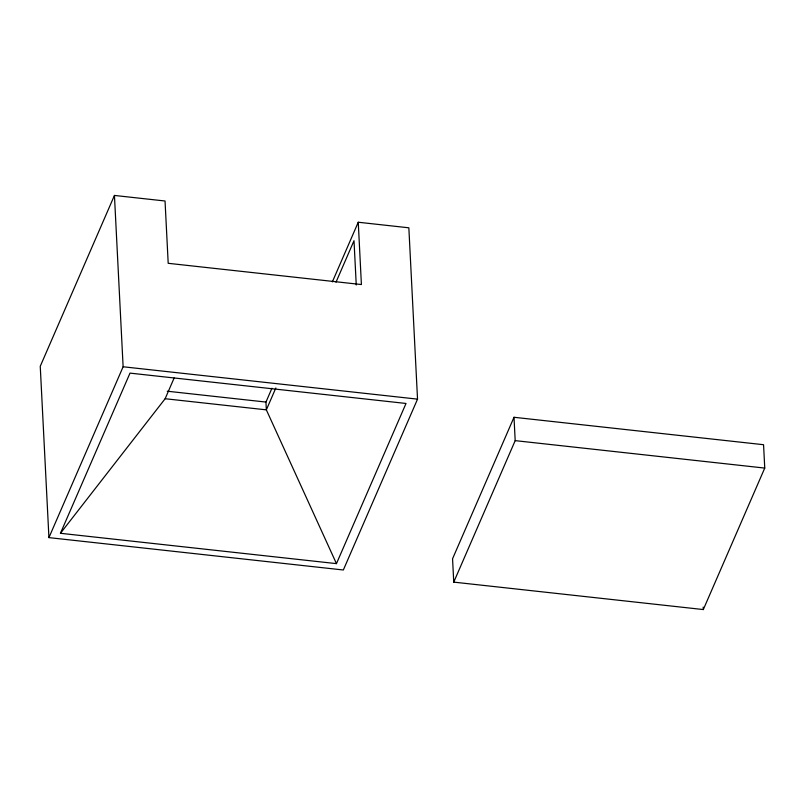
<?xml version="1.0" encoding="UTF-8"?>
<svg xmlns="http://www.w3.org/2000/svg" width="805" height="805" viewBox="0 0 805 805"><rect width="100%" height="100%" fill="white"/><g stroke="black" fill="none" stroke-linecap="round" stroke-linejoin="round"><path stroke-width="1.21" d="M358.255 222.24L361.405 284.547L168.195 263.305L165.045 200.998L114.441 195.444L40.25 366.285L48.934 537.619L343.343 569.99L417.533 399.139L408.849 227.805L358.255 222.24L332.354 281.871M48.934 537.619L123.125 366.768L114.441 195.444M60.445 533.292L130.007 373.118L406.012 403.466L336.46 563.631L60.445 533.292L165.146 398.727L174.142 377.998M336.46 563.631L266.344 409.856L265.952 402.067L271.949 388.241M275.853 387.97L266.344 409.856L165.146 398.727M335.997 282.193L354.009 240.705L356.253 284.98M514.003 417.282L452.561 558.761L453.748 582.126L703.308 609.556L764.75 468.077L763.563 444.712L514.003 417.282L515.19 440.637L453.748 582.126M123.125 366.768L417.533 399.139M167.249 391.21L265.952 402.067M515.19 440.637L764.75 468.077M703.188 607.101L703.308 609.556"/></g></svg>
